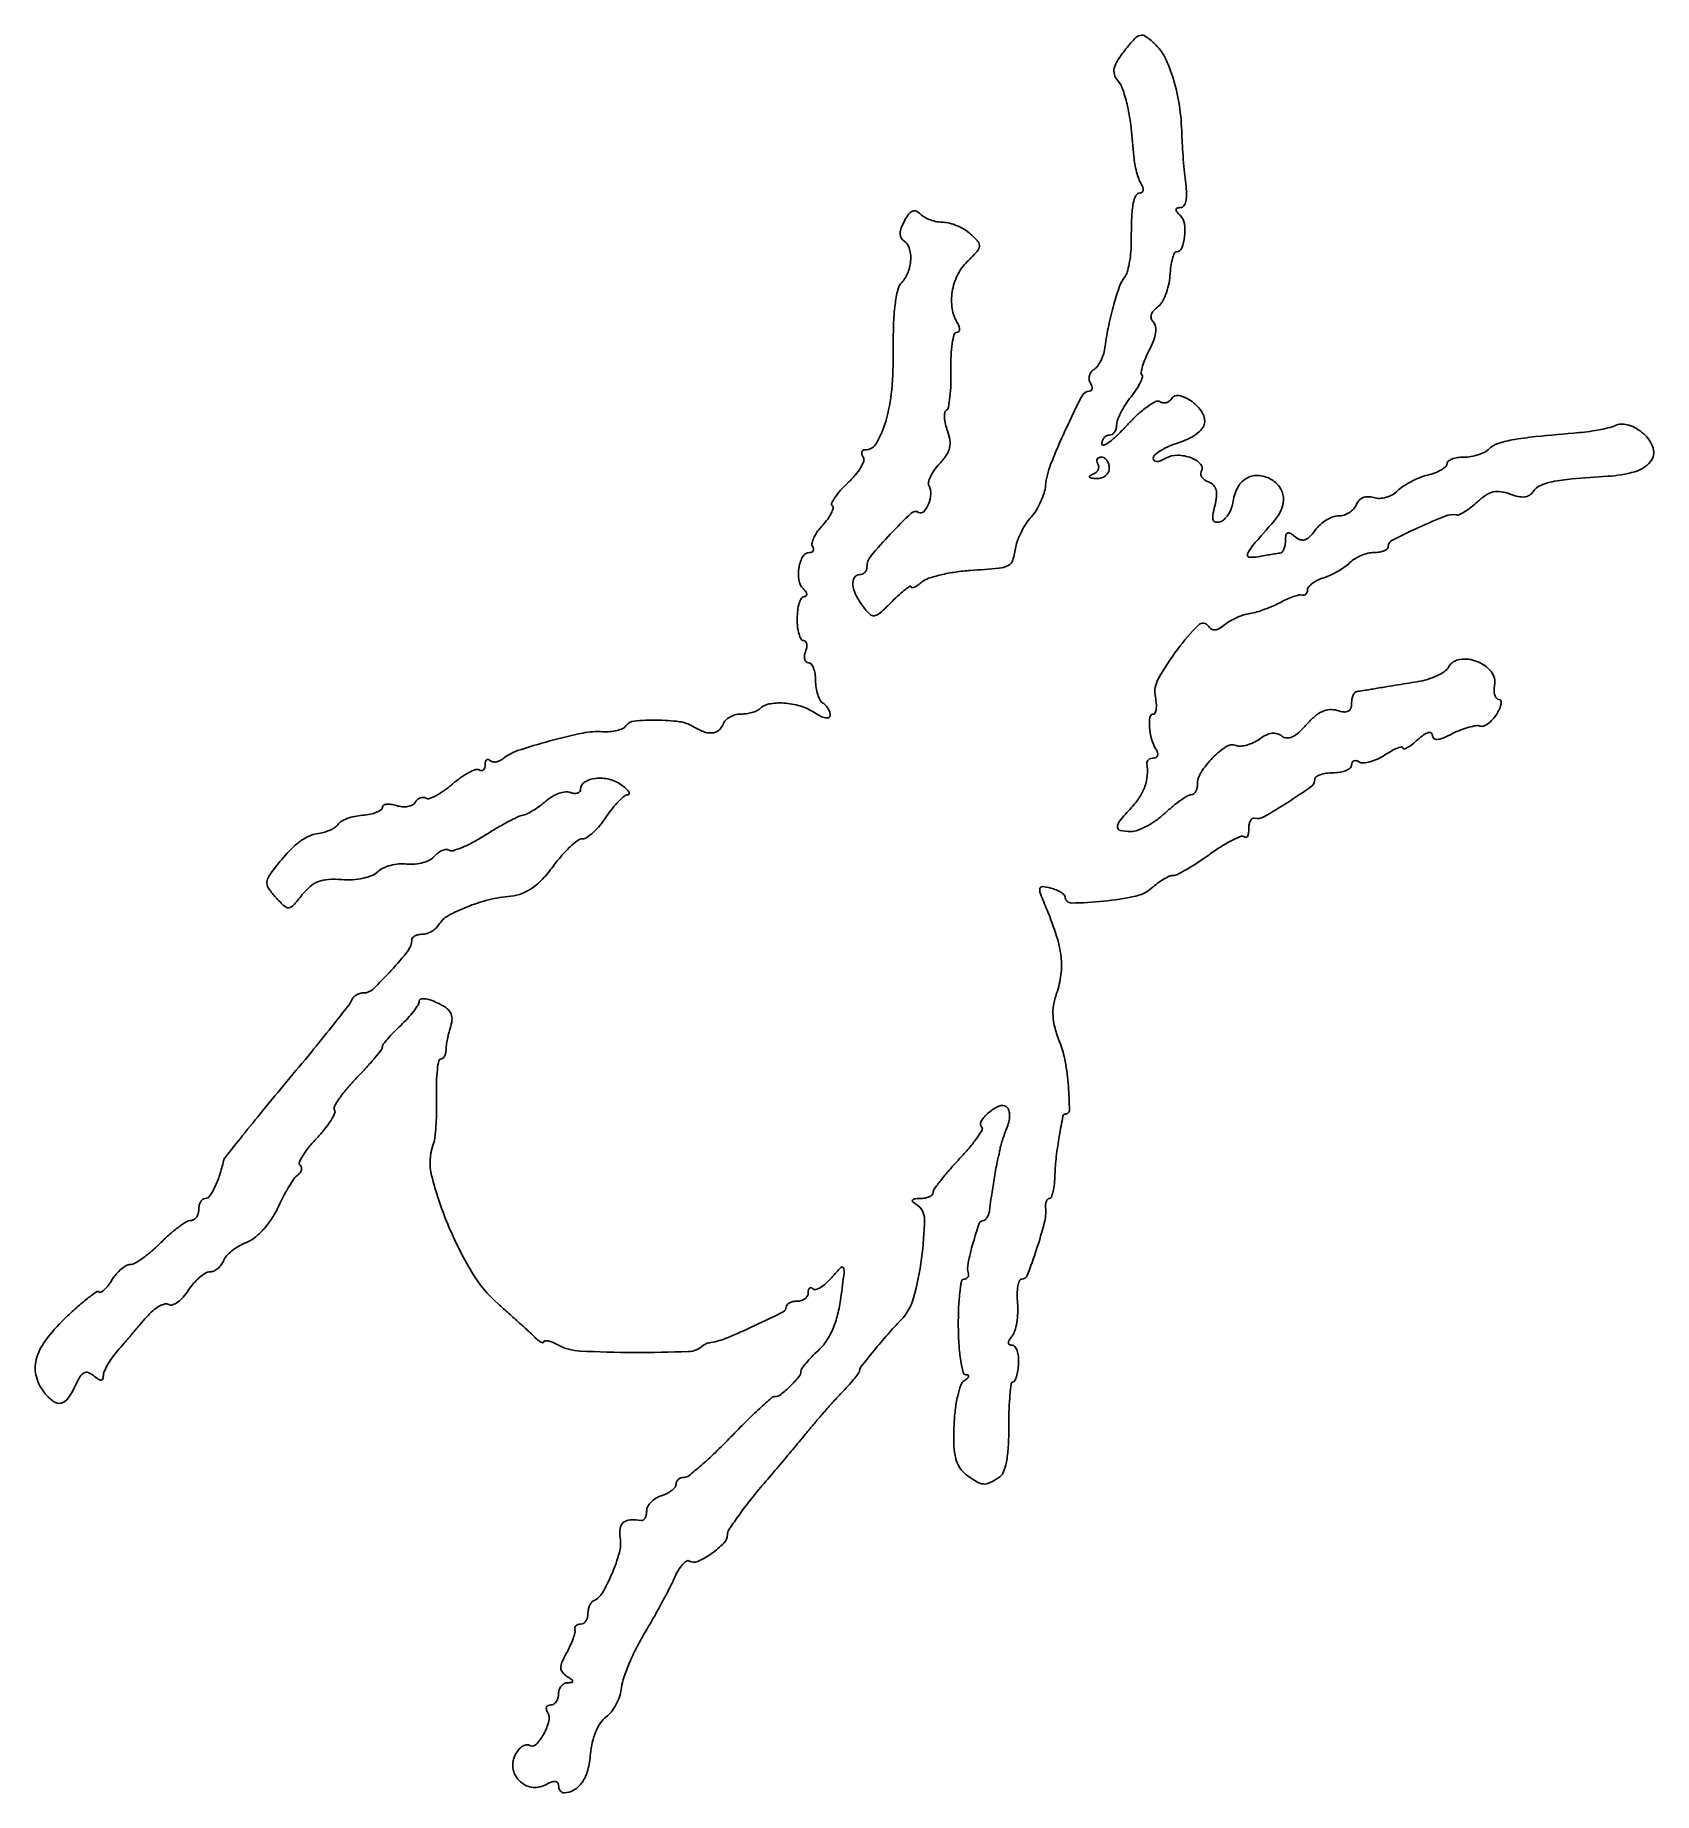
# Model space of a CAD drawing. Extents: x 1 to 221, y 0 to 239.
import ezdxf

# ---------------------------------------------------------------- set-up
doc = ezdxf.new("R2010")
doc.units = 0

msp = doc.modelspace()

# ---------------------------------------------------------------- linework, layer by layer
for points in [[(149.108495, 237.4108, 0.023843), (148.111348, 236.010625, 0.083776), (147.677908, 234.996769, 0.130901), (147.697665, 234.155595, 0.102588), (148.127477, 233.3464, -0.091307), (148.874693, 232.01248, -0.029256), (149.483045, 229.814429, -0.02324), (149.977071, 226.848367, -0.011097), (150.349129, 223, 0.02423), (150.478404, 221.951166, 0.02097), (150.712873, 220.867188, 0.021501), (151.009168, 219.90235, 0.055947), (151.326485, 219.25, -0.050534), (151.566114, 218.77059, -0.111207), (151.623389, 218.367188, -0.188345), (151.496231, 218.105819, -0.188608), (151.225684, 218, 0.273833), (150.633756, 217.649543, 0.081225), (150.268975, 216.616937, 0.035646), (150.062698, 214.682324, 0.006482), (149.983305, 211.073755, -0.021896), (149.909794, 209.683329, -0.023557), (149.715195, 208.338554, -0.023949), (149.440142, 207.20824, -0.094347), (149.114062, 206.573755, 0.080244), (148.401666, 205.278113, 0.017031), (147.617072, 202.816203, 0.017924), (146.919632, 199.949014, 0.019189), (146.447577, 197.1035, -0.040897), (146.242711, 196.131727, -0.03935), (145.880613, 195.193098, -0.042023), (145.426115, 194.418885, -0.100937), (144.943859, 193.965303, 0.091502), (144.537971, 193.597605, 0.095851), (144.298141, 193.114888, 0.099503), (144.260675, 192.59281, 0.107123), (144.430902, 192.111803, -0.052865), (144.63574, 191.685518, -0.114673), (144.676821, 191.326592, -0.187749), (144.553814, 191.093495, -0.180434), (144.303165, 191, 0.282885), (143.2899, 190.37686, 0.008356), (141.014573, 185.682856, 0.015374), (139.018896, 181.013487, 0.069325), (138.330603, 178.135193, -0.052702), (138.116855, 177.089346, -0.031035), (137.656275, 175.898187, -0.030764), (137.041338, 174.752255, -0.045416), (136.355786, 173.840646, 0.038658), (135.663068, 172.944924, 0.027564), (135.026251, 171.847752, 0.027989), (134.532698, 170.726986, 0.051899), (134.282087, 169.766175, -0.039695), (133.865782, 167.994495, -0.198125), (133.220547, 167.2305, -0.097485), (131.965559, 166.864273, -0.006135), (128.108363, 166.565487, 0.020107), (126.03723, 166.346698, 0.021959), (124.051101, 165.966029, 0.022075), (122.39251, 165.493721, 0.093057), (121.492084, 164.993431, -0.021659), (120.91893, 164.558247, -0.047259), (120.4383, 164.288358, -0.094383), (120.122289, 164.2147, -0.426211), (120, 164.332101, 0.590033), (119.855178, 164.4121, 0.024434), (119.247551, 163.987151, 0.020972), (118.421862, 163.290144, 0.010593), (117.438471, 162.347562, -0.011187), (115.796329, 160.777302, -0.142181), (115.038318, 160.403459, -0.241536), (114.388513, 160.60324, -0.037578), (113.470274, 161.643016, -0.047156), (112.499658, 163.211864, -0.088299), (112.083291, 164.640123, -0.162983), (112.293313, 165.599092, -0.263899), (113, 166, 0.101758), (113.3816, 166.078475, 0.098545), (113.70625, 166.301578, 0.097281), (113.923756, 166.6348, 0.096383), (114, 167.02665, -0.174359), (114.541745, 168.532955, -0.016466), (117.181435, 171.521929, -0.013162), (120.017961, 174.373955, -0.341234), (121.032429, 174.479958, 0.358534), (121.730771, 174.574769, 0.093125), (122.381051, 175.608241, 0.073698), (122.708145, 177.012925, 0.160155), (122.452228, 178.077296, -0.199479), (122.373306, 178.567012, -0.051833), (122.643149, 179.335767, -0.04442), (123.162103, 180.221622, -0.03284), (123.880493, 181.102099, 0.038849), (124.803127, 182.261027, 0.089255), (125.252822, 183.277102, 0.097656), (125.298979, 184.32702, 0.05319), (124.96972, 185.579643, -0.032018), (124.68177, 186.512799, -0.045195), (124.556144, 187.373325, -0.05384), (124.592044, 188.050781, -0.217512), (124.816223, 188.38642, 0.213498), (125.101512, 188.806535, 0.01614), (125.303126, 190.201049, 0.020007), (125.427533, 191.943043, 0.013785), (125.434892, 193.921821, -0.016704), (125.453497, 195.868562, -0.027416), (125.614345, 197.508285, -0.026333), (125.86931, 198.732982, -0.340539), (126.215896, 199, 0.184443), (126.491893, 199.105397, 0.187198), (126.625239, 199.367188, 0.112761), (126.575122, 199.770676, 0.051824), (126.342572, 200.25, -0.101076), (125.610056, 202.233344, -0.077091), (125.613656, 204.55361, -0.075141), (126.328391, 206.820487, -0.087081), (127.658483, 208.647994, 0.015204), (128.988242, 210.012584, 0.156644), (129.312911, 210.71808, 0.211325), (129.112683, 211.374697, 0.030692), (128.112715, 212.397994, 0.047436), (127.290324, 213.011276, 0.035365), (126.283456, 213.529411, 0.036139), (125.254585, 213.884486, 0.065109), (124.371259, 214, -0.048627), (123.535266, 214.081497, -0.03775), (122.653771, 214.325287, -0.038829), (121.859287, 214.682852, -0.071339), (121.292641, 215.107359, 0.09429), (120.713989, 215.50101, 0.205949), (120.187994, 215.502657, 0.135348), (119.667757, 215.088677, 0.034562), (119.089936, 214.168048, 0.034921), (118.672188, 213.236556, 0.079426), (118.524485, 212.481778, 0.116757), (118.639792, 211.906248, 0.14782), (118.997296, 211.501671, -0.180875), (119.753349, 210.526179, -0.086726), (119.959244, 208.931968, -0.078546), (119.605373, 207.198275, -0.100823), (118.743912, 205.821429, 0.133273), (118.199564, 204.81322, 0.026571), (117.835996, 202.780125, 0.022812), (117.620062, 200.024802, 0.011147), (117.583747, 196.5, -0.026595), (117.365194, 191.196777, -0.046037), (116.548348, 186.864827, -0.060908), (115.299143, 183.910592, -0.268454), (113.725375, 183, 0.148147), (113.455885, 182.91836, 0.191609), (113.310463, 182.707547, 0.132951), (113.323059, 182.385761, 0.062607), (113.49727, 182.004417, -0.227939), (113.555449, 181.454242, -0.048996), (113.134878, 180.562697, -0.041976), (112.393669, 179.530132, -0.029231), (111.39955, 178.494487, 0.0215), (110.402741, 177.487652, 0.035009), (109.658705, 176.543502, 0.039523), (109.21598, 175.767423, 0.316146), (109.283046, 175.383621, -0.263059), (109.385029, 175.016467, -0.054167), (109.144684, 174.361612, -0.044013), (108.66092, 173.568937, -0.028533), (107.974363, 172.742107, 0.032332), (107.283356, 171.896945, 0.043906), (106.782867, 171.048566, 0.051113), (106.520313, 170.313576, 0.201287), (106.593597, 169.848556, -0.087848), (106.722386, 169.52454, -0.166705), (106.687155, 169.249263, -0.178314), (106.494193, 169.065783, -0.102178), (106.175648, 169, 0.268127), (105.283799, 168.484696, 0.087659), (104.745783, 167.001889, 0.078941), (104.718824, 165.277991, 0.162272), (105.315672, 164.084328, -0.042455), (105.667383, 163.667219, -0.123732), (105.802416, 163.318521, -0.256206), (105.713486, 163.09481, -0.17444), (105.45, 163, 0.262691), (105.084527, 162.793755, 0.059212), (104.779062, 162.11875, 0.0467), (104.569051, 161.14935, 0.030012), (104.5, 160, 0.027021), (104.562167, 158.850476, 0.042575), (104.75174, 157.88125, 0.0523), (105.026453, 157.198927, 0.277709), (105.356989, 157, -0.211159), (105.634967, 156.877126, -0.139126), (105.793153, 156.559375, -0.089358), (105.796639, 156.074693, -0.048878), (105.638374, 155.5, 0.055937), (105.488865, 154.925634, 0.100118), (105.516384, 154.440625, 0.147206), (105.710807, 154.122486, 0.184534), (106.031385, 154, -0.227748), (106.40235, 153.821783, -0.074469), (106.715469, 153.282961, -0.056699), (106.929195, 152.49379, -0.037818), (107, 151.559017, 0.037634), (107.073842, 150.57934, 0.041396), (107.29375, 149.653525, 0.045439), (107.615492, 148.906663, 0.130646), (108, 148.5, -0.067498), (108.382543, 148.185323, -0.052338), (108.70625, 147.753316, -0.053441), (108.926295, 147.275658, -0.081408), (109, 146.825973, -0.292442), (108.813118, 146.533779, -0.154859), (108.369409, 146.477807, -0.071441), (107.654689, 146.718177, -0.027887), (106.75, 147.239571, 0.072553), (104.878303, 148.106449, 0.057177), (102.676325, 148.494995, 0.061013), (100.652612, 148.370481, 0.151665), (99.353704, 147.687038, -0.096442), (98.961513, 147.422674, -0.034468), (98.320723, 147.201817, -0.03266), (97.566219, 147.050672, -0.033114), (96.801949, 147, 0.069154), (96.048888, 146.895346, 0.063053), (95.327026, 146.588348, 0.066754), (94.743924, 146.134526, 0.102789), (94.399475, 145.598632, -0.132303), (93.801907, 144.778164, -0.152967), (92.905056, 144.425499, -0.10923), (91.720001, 144.600391, -0.048656), (90.299214, 145.306722, 0.108575), (88.458028, 145.962766, 0.029331), (85.348987, 146.172453, 0.025038), (82.298755, 146.046195, 0.220631), (81.16122, 145.386188, -0.134749), (80.735666, 145.033415, -0.044651), (79.962922, 144.764379, -0.04066), (79.011904, 144.606495, -0.036284), (78.010431, 144.595776, 0.066402), (75.287256, 144.402719, 0.015365), (70.807521, 143.334367, 0.013989), (66.42107, 142.011929, 0.090911), (64.407991, 140.906644, -0.063104), (63.941368, 140.615784, -0.075128), (63.443474, 140.471866, -0.087923), (62.992193, 140.491729, -0.142456), (62.657991, 140.675343, 0.122915), (62.408224, 140.82533, 0.257487), (62.193285, 140.780004, 0.162272), (62.045964, 140.532667, 0.053916), (62, 140.10765, -0.068814), (61.940233, 139.675446, -0.143039), (61.761365, 139.389495, -0.190325), (61.496221, 139.292253, -0.133012), (61.187625, 139.384041, 0.229332), (60.703398, 139.43395, 0.034559), (59.786085, 139.027324, 0.032941), (58.695832, 138.355578, 0.022952), (57.557207, 137.464644, -0.022616), (56.419442, 136.573149, -0.032542), (55.331822, 135.899805, -0.033941), (54.417363, 135.489868, -0.230756), (53.93868, 135.537898, 0.131108), (53.583079, 135.645117, 0.10063), (53.181445, 135.576807, 0.08828), (52.794753, 135.342296, 0.074127), (52.484941, 134.975635, -0.138855), (52.092712, 134.616576, -0.073214), (51.460801, 134.407755, -0.063736), (50.697106, 134.372835, -0.056491), (49.915843, 134.52671, 0.038846), (49.18153, 134.698395, 0.069429), (48.562779, 134.70668, 0.109026), (48.152115, 134.560284, 0.258316), (48, 134.285496, -0.248762), (47.818507, 133.943277, -0.054241), (47.208643, 133.620197, -0.044499), (46.337968, 133.360516, -0.029594), (45.306018, 133.213255, 0.031122), (44.230821, 133.056471, 0.035133), (43.227311, 132.770883, 0.037695), (42.423545, 132.409191, 0.130487), (42.012608, 132.0204, -0.102953), (41.638335, 131.625634, -0.039475), (40.981661, 131.242686, -0.036996), (40.180495, 130.927252, -0.037438), (39.34475, 130.734842, 0.070161), (37.882529, 130.296052, 0.061376), (36.5243, 129.455399, 0.042625), (35.037053, 128.036112, 0.014284), (33.111988, 125.727316, 0.042099), (32.432027, 124.694658, 0.151061), (32.278289, 123.929541, 0.130825), (32.574854, 123.145772, 0.028422), (33.49081, 122.010155, 0.019375), (34.656822, 120.817991, 0.219274), (35.266631, 120.611819, 0.188004), (35.873101, 120.92552, 0.013814), (37.094015, 122.392391, -0.050185), (38.173365, 123.512651, -0.085015), (39.291656, 124.174031, -0.076729), (40.647472, 124.464865, -0.034345), (42.475921, 124.445636, 0.035705), (43.950808, 124.434132, 0.037685), (45.385368, 124.634704, 0.040844), (46.597811, 125.004303, 0.102321), (47.367019, 125.509877, -0.087097), (48.072793, 126.004884, -0.044678), (49.091672, 126.375177, -0.042592), (50.24059, 126.577321, -0.049631), (51.348666, 126.566069, 0.049839), (52.440147, 126.555439, 0.046395), (53.539675, 126.758453, 0.049643), (54.485977, 127.130405, 0.101436), (55.105683, 127.62734, -0.053687), (55.597483, 128.104989, -0.066786), (56.146879, 128.427005, -0.080347), (56.667434, 128.552428, -0.158728), (57.076108, 128.452963, 0.216088), (57.621976, 128.38274, 0.023328), (58.849623, 128.823005, 0.025303), (60.328456, 129.522067, 0.017733), (61.920697, 130.449938, -0.008609), (63.542142, 131.434885, -0.010159), (65.110318, 132.308655, -0.009143), (66.458182, 132.992889, -0.061021), (67.168849, 133.235965, 0.064869), (67.778816, 133.449834, 0.021277), (68.611576, 133.914918, 0.020793), (69.501709, 134.515385, 0.022074), (70.320646, 135.176522, -0.04786), (71.150039, 135.778298, -0.049431), (72.070033, 136.203847, -0.054475), (72.940075, 136.403548, -0.121388), (73.609692, 136.319533, 0.062455), (74.141749, 136.188394, 0.109026), (74.591597, 136.233659, 0.151126), (74.887246, 136.443594, 0.164807), (75, 136.77638, -0.263528), (75.546166, 137.740672, -0.109051), (77.017875, 138.23308, -0.085293), (78.898, 138.111562, -0.09949), (80.520089, 137.361652, -0.022544), (81.173555, 136.837042, -0.063967), (81.55879, 136.399141, -0.206669), (81.609114, 136.131914, -0.349883), (81.44113, 135.997125, 0.173655), (80.959289, 135.822911, 0.026009), (80.188957, 135.115533, 0.02664), (79.334697, 134.146829, 0.020139), (78.5, 133, -0.02651), (77.643038, 131.853555, -0.032509), (76.722155, 130.884467, -0.034279), (75.864731, 130.194818, -0.152806), (75.256272, 130.002875, 0.163986), (74.61253, 129.784252, 0.025271), (73.568235, 128.899282, 0.02594), (72.402709, 127.686167, 0.019925), (71.256272, 126.25, -0.028577), (69.821824, 124.515427, -0.052508), (68.442725, 123.311307, -0.062646), (67.029714, 122.561764, -0.066025), (65.5, 122.202414, 0.036468), (62.464843, 121.675861, 0.033393), (59.444788, 120.703659, 0.033881), (56.940537, 119.506491, 0.127845), (55.70031, 118.308724, -0.070942), (55.286968, 117.808058, -0.053095), (54.7095, 117.384438, -0.053684), (54.064324, 117.096663, -0.078232), (53.45031, 117, 0.053699), (52.895463, 116.940238, 0.073456), (52.426029, 116.762879, 0.093198), (52.110903, 116.500804, 0.174538), (52, 116.192778, -0.168285), (51.505052, 114.763857, -0.018167), (49.210667, 112.057599, -0.01725), (46.726222, 109.516096, -0.192904), (45.438299, 109, 0.069285), (44.927258, 108.928843, 0.064764), (44.442292, 108.720337, 0.06903), (44.055636, 108.411966, 0.10613), (43.833333, 108.047956, -0.082263), (43.480334, 107.403238, -0.00156), (41.101042, 104.389026, -0.003751), (38.28149, 100.894057, -0.002498), (35, 96.928936, 0.002126), (31.732223, 92.986347, 0.003326), (28.957359, 89.563159, 0.000943), (26.571271, 86.567656, 0.115687), (26.365478, 86.13098, -0.025736), (25.852908, 84.21583, -0.034412), (25.182854, 82.5468, -0.035559), (24.474674, 81.314658, -0.249507), (23.883369, 81, 0.166062), (23.54638, 80.884904, 0.095369), (23.25949, 80.559375, 0.076307), (23.065572, 80.073739, 0.056959), (23, 79.5, -0.070091), (22.91924, 78.926724, -0.085901), (22.683654, 78.440625, -0.10014), (22.333749, 78.115626, -0.138092), (21.923077, 78, 0.13983), (21.335591, 77.832427, 0.019669), (20.28125, 77.11875, 0.021182), (19.073713, 76.148755, 0.016577), (17.846154, 75, -0.018165), (16.610869, 73.851352, -0.022635), (15.380036, 72.88125, -0.021704), (14.297605, 72.173897, -0.13466), (13.663624, 72, 0.130658), (13.118338, 71.855033, 0.044996), (12.443698, 71.383895, 0.041034), (11.75978, 70.70519, 0.037256), (11.171259, 69.902621, -0.024075), (10.636245, 69.131213, -0.041856), (10.112265, 68.55527, -0.055485), (9.669448, 68.226889, -0.340466), (9.405517, 68.26115, 0.366172), (9.067022, 68.289439, 0.010954), (7.842496, 67.376693, 0.016939), (6.377421, 66.151856, 0.010267), (4.724805, 64.610026, 0.038923), (2.104837, 61.633218, 0.098096), (0.858713, 59.042668, 0.133038), (0.886494, 56.675615, 0.104494), (2.086367, 54.395934, 0.06654), (3.268055, 53.30565, 0.22206), (4.280977, 53.126268, 0.179499), (5.221196, 53.793205, 0.042797), (6.178393, 55.492184, -0.027209), (6.80924, 56.698238, -0.132565), (7.35728, 57.23058, -0.216613), (7.942998, 57.277916, -0.0869), (8.656954, 56.86974, 0.02289), (9.311802, 56.375064, 0.151476), (9.698778, 56.255142, 0.318516), (9.922333, 56.413685, 0.084504), (10, 56.869949, -0.10573), (10.122814, 57.444245, -0.025139), (10.569698, 58.320476, -0.024749), (11.197043, 59.296265, -0.022219), (11.939396, 60.242394, 0.000084), (12.826937, 61.275909, 0.000048), (13.898808, 62.524737, 0.000048), (14.977136, 63.781574, 0.000079), (15.886325, 64.841817, -0.035918), (16.728914, 65.692711, -0.050235), (17.600579, 66.312519, -0.06154), (18.374304, 66.634914, -0.209343), (18.902996, 66.559952, 0.225808), (19.409852, 66.504276, 0.071644), (20.103015, 66.863211, 0.055269), (20.862011, 67.544193, 0.037281), (21.571078, 68.468135, -0.03251), (22.300142, 69.437117, -0.037343), (23.118119, 70.256265, -0.040547), (23.904056, 70.8298, -0.138211), (24.508021, 71, 0.104745), (25.040011, 71.112683, 0.066659), (25.581385, 71.445034, 0.062626), (26.049706, 71.935792, 0.067731), (26.367385, 72.515008, -0.093785), (26.7687, 73.164556, -0.039538), (27.521446, 73.86765, -0.037321), (28.46832, 74.512197, -0.039955), (29.479719, 74.992289, 0.079162), (30.596294, 75.63355, 0.039276), (31.785615, 76.759025, 0.036906), (32.889311, 78.179119, 0.038457), (33.755345, 79.727281, -0.012957), (34.494503, 81.2227, -0.015285), (35.27275, 82.596104, -0.014226), (35.993006, 83.708608, -0.086756), (36.47104, 84.195627, 0.075482), (36.793616, 84.509867, 0.102457), (36.967649, 84.876101, 0.120936), (36.967182, 85.235512, 0.136692), (36.798036, 85.535298, -0.308158), (36.716874, 85.96296, -0.035024), (37.195989, 86.882536, -0.032699), (37.991029, 88.006334, -0.020412), (39.057171, 89.21724, 0.019877), (40.134336, 90.438029, 0.029694), (40.96542, 91.592712, 0.029487), (41.502014, 92.562157, 0.255381), (41.476533, 93.03797, -0.272588), (41.466055, 93.529133, -0.022897), (42.164032, 94.650633, -0.025438), (43.18882, 95.989345, -0.016636), (44.496358, 97.428593, 0.007965), (45.838793, 98.855732, 0.011639), (46.970805, 100.157879, 0.007216), (47.869083, 101.273465, 0.167407), (48, 101.653521, -0.164207), (48.119188, 102.006656, -0.013669), (48.734375, 102.76997, -0.017088), (49.542381, 103.655127, -0.012338), (50.5, 104.58758, 0.018935), (51.457213, 105.544559, 0.023756), (52.265625, 106.504045, 0.022967), (52.854294, 107.352213, 0.141124), (53, 107.858166, -0.310843), (53.194633, 108.140988, -0.112121), (53.703558, 108.213739, -0.061091), (54.495867, 108.050363, -0.02764), (55.481581, 107.655915, -0.040262), (56.642583, 106.996717, -0.111814), (57.279232, 106.31499, -0.136557), (57.489842, 105.513883, -0.07383), (57.324403, 104.5, 0.015263), (57.079148, 103.642636, 0.012804), (56.870492, 102.720313, 0.013), (56.723317, 101.867437, 0.034336), (56.676155, 101.25, -0.055048), (56.619673, 100.771833, -0.074265), (56.460012, 100.367188, -0.093374), (56.22646, 100.095622, -0.170192), (55.953674, 100, 0.360724), (55.678943, 99.772147, 0.017962), (55.490697, 98.527382, 0.022082), (55.377187, 96.908844, 0.013352), (55.378807, 94.986831, -0.011982), (55.38614, 92.940185, -0.012721), (55.294247, 90.936086, -0.012395), (55.12878, 89.218662, -0.055559), (54.896981, 88.236831, 0.149345), (54.706452, 84.129107, 0.034963), (56.899174, 77.513355, 0.036721), (60.173607, 70.959633, 0.078758), (63.778348, 66.627013, -0.00224), (65.241589, 65.332911, -0.002264), (66.687886, 64.03039, -0.002204), (67.937007, 62.885064, -0.009209), (68.673069, 62.178571, 0.021654), (69.183115, 61.712837, 0.050691), (69.610214, 61.423505, 0.117485), (69.883867, 61.350641, 0.421946), (70, 61.463755, -0.389355), (70.142716, 61.619244, -0.074954), (70.559954, 61.592497, -0.046), (71.174687, 61.398572, -0.023474), (71.906225, 61.050187, 0.110773), (74.94245, 60.207431, 0.012046), (82.246896, 60.017369, 0.00931), (89.679727, 60.141484, 0.18338), (91.75, 61.012018, -0.080631), (91.896296, 61.112074, -0.023425), (92.149578, 61.216811, -0.022891), (92.450219, 61.309643, -0.022638), (92.759201, 61.375, 0.058), (94.957259, 62.00481, 0.011446), (98.711605, 63.671574, 0.00506), (102.594771, 65.551321, 0.284809), (103, 66.205021, -0.182033), (103.114261, 66.50847, -0.091051), (103.440625, 66.766475, -0.070973), (103.926045, 66.941272, -0.051027), (104.5, 67, 0.076226), (105.073075, 67.087877, 0.089419), (105.559375, 67.342708, 0.100747), (105.884466, 67.721743, 0.127718), (106, 68.166667, -0.056329), (106.045506, 68.569315, -0.169479), (106.190491, 68.800134, -0.254873), (106.402044, 68.837552, -0.11585), (106.648479, 68.684855, 0.276812), (107.03083, 68.589137, 0.062801), (107.667355, 68.873576, 0.04791), (108.427683, 69.44136, 0.029802), (109.206364, 70.23794, -0.013276), (110.455354, 71.603067, -0.531095), (110.792952, 71.54401, -0.137289), (110.889167, 70.900059, -0.00256), (110.442886, 67.477845, -0.026719), (109.999742, 65.151328, -0.040367), (109.346786, 63.196278, -0.046271), (108.477699, 61.588277, -0.05892), (107.385, 60.305842, 0.012968), (106.471472, 59.414076, 0.017792), (105.700594, 58.562903, 0.014622), (105.116821, 57.827736, 0.16186), (105, 57.47632, -0.175179), (104.714932, 56.687643, -0.025824), (103.545884, 55.420904, -0.026066), (102.251115, 54.281344, -0.168983), (101.442424, 54, 0.183131), (101.001568, 53.832928, 0.004674), (99.395387, 52.384375, 0.009363), (97.533305, 50.607753, 0.006181), (95.457373, 48.5, -0.009562), (93.353777, 46.392843, -0.013742), (91.405988, 44.615625, -0.009479), (89.734703, 43.227239, -0.170175), (89.086377, 43, 0.084518), (88.671508, 42.929367, 0.093298), (88.319123, 42.726045, 0.100462), (88.083463, 42.423125, 0.115739), (88, 42.067388, -0.170109), (87.858844, 41.664493, -0.058089), (87.4125, 41.222265, -0.0497), (86.765398, 40.811679, -0.039709), (86, 40.5, 0.06077), (85.235286, 40.150468, 0.063046), (84.5875, 39.63086, 0.069989), (84.148573, 39.027698, 0.122947), (84, 38.432612, -0.050956), (83.944859, 37.892946, -0.078899), (83.779688, 37.455616, -0.108698), (83.535599, 37.18567, -0.196397), (83.25, 37.118421, 0.052398), (81.750597, 37.196314, 0.160711), (80.814875, 36.831773, 0.187666), (80.366154, 36.028794, 0.075415), (80.381464, 34.75, -0.108169), (80.276267, 32.766414, -0.032952), (79.283593, 29.909051, -0.031076), (77.96091, 27.255261, -0.158319), (76.75, 26.166667, 0.12921), (76.462547, 25.936478, 0.058488), (76.220313, 25.515104, 0.052342), (76.055626, 24.983289, 0.048968), (76, 24.416667, -0.068857), (75.925077, 23.8752, -0.085122), (75.70625, 23.416146, -0.099913), (75.381338, 23.109202, -0.140362), (75, 23, 0.07654), (74.633859, 22.943621, 0.114349), (74.356158, 22.779688, 0.137301), (74.210737, 22.535385, 0.135841), (74.212452, 22.25, -0.132349), (74.217997, 21.819151, -0.022219), (73.97601, 21.022018, -0.022982), (73.597378, 20.087947, -0.01861), (73.109207, 19.122826, 0.021332), (72.459447, 17.820703, 0.108371), (72.295992, 17.031759, 0.173194), (72.514509, 16.44156, 0.077255), (73.146755, 15.888139, -0.016162), (73.778013, 15.458925, -0.208861), (73.918607, 15.218718, -0.403633), (73.798858, 15.061042, -0.035452), (73.25, 15.015313, 0.118755), (72.773192, 14.894248, 0.099323), (72.367188, 14.563873, 0.09112), (72.094491, 14.07407, 0.081749), (72, 13.5, -0.06887), (71.920655, 12.926682, -0.085131), (71.688914, 12.440625, -0.099915), (71.344827, 12.115626, -0.140337), (70.940983, 12, 0.105925), (70.584689, 11.923662, 0.180623), (70.370848, 11.712321, 0.163654), (70.335951, 11.394762, 0.084852), (70.487227, 11.020667, -0.203236), (70.676758, 9.788019, -0.063077), (69.976331, 8.005638, -0.070692), (68.926999, 6.600887, -0.348584), (68.011287, 6.493024, 0.190889), (67.596468, 6.566939, 0.094137), (67.09284, 6.360728, 0.071612), (66.576799, 5.908738, 0.049611), (66.132152, 5.271659, 0.163803), (65.783636, 3.414295, 0.156376), (66.618721, 1.683228, 0.159085), (68.290887, 0.779352, 0.16945), (70.125867, 1.067362, -0.026426), (70.970851, 1.463675, -0.101063), (71.53962, 1.569687, -0.220955), (71.866233, 1.411072, -0.172631), (72, 1.035184, 0.070971), (72.056275, 0.640719, 0.087894), (72.220313, 0.308583, 0.102578), (72.464051, 0.089458, 0.137926), (72.75, 0.015313, 0.130163), (74.113567, 0.406357, 0.109934), (75.207402, 1.440062, 0.083864), (75.966267, 3.106461, 0.045382), (76.346955, 5.333632, -0.038536), (76.591817, 6.894314, -0.041788), (77.06988, 8.355544, -0.045769), (77.716286, 9.563964, -0.089428), (78.467145, 10.352318, 0.072209), (79.189266, 11.060338, 0.041808), (79.844053, 12.087493, 0.040812), (80.339695, 13.252081, 0.053696), (80.584209, 14.379862, -0.055884), (80.882962, 15.729352, -0.01757), (81.621569, 17.664255, -0.017308), (82.604043, 19.78182, -0.018351), (83.713032, 21.78451, 0.00626), (84.891103, 23.795636, 0.005381), (86.080612, 25.939201, 0.005425), (87.118376, 27.90845, 0.01552), (87.781826, 29.306388, -0.030103), (88.312208, 30.34469, -0.049947), (88.892798, 31.137211, -0.068273), (89.43433, 31.595552, -0.287453), (89.841286, 31.598091, 0.252644), (90.943459, 31.533383, 0.043301), (92.824464, 32.617472, 0.043864), (94.517417, 34.034931, 0.199086), (95, 35.198891, -0.146742), (95.199221, 35.863087, -0.008745), (96.395313, 37.610285, -0.012545), (97.93032, 39.65962, -0.00889), (99.75, 41.883599, 0.000756), (101.715234, 44.207298, 0.000735), (103.692188, 46.559036, 0.000724), (105.424184, 48.631626, 0.002733), (106.5, 49.937239, -0.006435), (107.428219, 51.046883, -0.003702), (108.573437, 52.360872, -0.003698), (109.74351, 53.663932, -0.006167), (110.75, 54.741281, 0.008845), (111.612025, 55.673955, 0.012713), (112.339062, 56.531994, 0.008515), (112.90946, 57.266207, 0.162266), (113, 57.537848, -0.169241), (113.178377, 58.049744, -0.00333), (114.941403, 60.242141, -0.008636), (116.831653, 62.48087, -0.011742), (118.618068, 64.429661, 0.124395), (120.335451, 67.443657, 0.0342), (121.439804, 72.835385, 0.030206), (121.830737, 78.161854, 0.260088), (120.736386, 80.184084, -0.036305), (120.23839, 80.55366, -0.373602), (120.204276, 80.787792, -0.231345), (120.46391, 80.945444, -0.020568), (121.25, 80.984687, 0.043269), (121.919927, 81.048681, 0.06267), (122.485938, 81.228052, 0.081874), (122.8694, 81.487842, 0.205824), (123, 81.791662, -0.157179), (123.153192, 82.266939, -0.009771), (124.051558, 83.465622, -0.013693), (125.208392, 84.867043, -0.009682), (126.579773, 86.378555, 0.013542), (127.913767, 87.871861, 0.022115), (128.951667, 89.215258, 0.017917), (129.674183, 90.323482, 0.34457), (129.627392, 90.705941, -0.354697), (129.542821, 91.518613, -0.07243), (130.570417, 92.684063, -0.065348), (131.964069, 93.583374, -0.254309), (132.954119, 93.528356, -0.163423), (133.284694, 93.130456, -0.081174), (133.421223, 92.481199, -0.06264), (133.354694, 91.649743, -0.03961), (133.08159, 90.714598, 0.005898), (132.750458, 89.811737, 0.006505), (132.451744, 88.930226, 0.006091), (132.215774, 88.171511, 0.03275), (132.119801, 87.75, -0.005077), (132.06782, 87.44453, -0.005426), (132.010712, 87.146875, -0.005167), (131.956217, 86.892124, -0.025175), (131.916667, 86.75, 0.037158), (131.726414, 85.996964, 0.002094), (131.321337, 83.622909, 0.00343), (130.946892, 81.272015, 0.012008), (130.752431, 79.75, -0.037875), (130.631355, 79.079988, -0.053738), (130.417134, 78.514062, -0.067445), (130.149011, 78.125428, -0.211101), (129.86517, 78, 0.321522), (129.27562, 77.577185, 0.012544), (128.437326, 74.880358, 0.018413), (127.776668, 72.174433, 0.113328), (127.809501, 70.75, -0.107334), (127.81948, 70.464102, -0.128347), (127.706413, 70.220313, -0.124276), (127.48503, 70.057555, -0.09697), (127.191054, 70, 0.364985), (126.873259, 69.732366, 0.014014), (126.637052, 68.090931, 0.019309), (126.476687, 65.992739, 0.011685), (126.441054, 63.501041, 0.01419), (126.53518, 60.988748, 0.023828), (126.77423, 58.891163, 0.020797), (127.10064, 57.303051, 0.339775), (127.5, 56.985729, -0.119868), (127.775257, 56.91399, -0.351634), (127.846609, 56.745692, -0.148659), (127.684645, 56.493244, -0.034821), (127.275689, 56.191547, 0.169374), (126.788558, 55.575729, 0.02675), (126.35539, 54.070472, 0.027117), (126.024095, 52.168905, 0.020726), (125.862001, 50.063136, 0.015745), (125.851269, 47.305918, 0.054003), (126.092874, 45.53371, 0.083916), (126.62841, 44.304358, 0.090534), (127.527442, 43.356276, 0.019972), (128.96451, 42.391093, 0.113995), (129.830288, 42.099869, 0.134367), (130.665644, 42.242973, 0.03189), (131.916314, 42.927117, 0.153145), (132.553394, 43.679576, 0.050259), (132.98488, 45.083438, 0.035728), (133.242941, 47.115276, 0.014415), (133.315887, 49.911804, -0.009252), (133.352666, 52.24617, -0.015329), (133.48044, 54.2118, -0.009068), (133.660812, 55.791268, -0.375769), (133.899574, 56.000706, 0.288228), (134.141256, 56.153045, 0.039431), (134.365987, 56.735373, 0.035419), (134.545447, 57.542899, 0.022562), (134.644213, 58.500706, 0.038765), (134.625208, 59.457889, 0.059698), (134.447421, 60.265832, 0.080737), (134.149903, 60.81437, 0.232218), (133.771769, 61, -0.111944), (133.398167, 61.084706, -0.287529), (133.256061, 61.308908, -0.142093), (133.363572, 61.686593, -0.030058), (133.765553, 62.25, 0.097143), (134.136281, 62.95156, 0.032449), (134.399358, 64.0875, 0.030874), (134.533771, 65.41408, 0.030676), (134.504266, 66.75, -0.024427), (134.461185, 67.995693, -0.040116), (134.560631, 69.045313, -0.049271), (134.768924, 69.788915, -0.309122), (135.077724, 70, 0.311056), (135.833486, 70.520534, 0.010732), (137.102332, 74.072922, 0.017834), (138.14822, 77.630527, 0.083475), (138.326039, 79.75, -0.049072), (138.333313, 80.228443, -0.072926), (138.440392, 80.632812, -0.097823), (138.625479, 80.903653, -0.196546), (138.861111, 81, 0.31631), (139.116346, 81.179418, 0.029897), (139.343994, 81.954688, 0.029702), (139.520328, 83.004293, 0.018477), (139.607805, 84.25, -0.02107), (139.79067, 86.674102, -0.013171), (140.198593, 89.491916, -0.004944), (140.696613, 92.228815, -0.35963), (141.024883, 92.5, 0.418177), (141.574974, 93.057575, 0.015934), (141.42895, 96.273281, 0.024454), (140.998816, 99.665101, 0.050414), (140.271369, 102.235636, -0.026044), (139.611558, 104.197405, -0.051966), (139.337174, 105.810033, -0.058162), (139.415099, 107.32187, -0.041959), (139.835806, 108.958838, 0.053116), (140.420701, 111.464806, 0.059531), (140.431205, 113.941097, 0.048526), (139.830557, 116.736441, 0.02179), (138.533421, 120.265769, -0.005951), (137.618542, 122.530795, -0.134493), (137.545704, 123.224648, -0.39679), (137.890976, 123.488509, -0.038229), (139.028849, 123.282205, -0.030456), (139.783636, 123.034862, -0.04218), (140.420974, 122.717606, -0.048748), (140.868944, 122.381559, -0.210472), (141, 122.084013, 0.419689), (141.856241, 121.243601, 0.020984), (146.194255, 121.506899, 0.02568), (150.600528, 122.190573, 0.133353), (152.774767, 123.296167, -0.02452), (153.570528, 123.948314, -0.026731), (154.404418, 124.499499, -0.027541), (155.162404, 124.889827, -0.105507), (155.678702, 125, 0.11967), (156.28138, 125.146341, 0.012014), (157.589553, 125.861752, 0.014539), (159.124133, 126.810116, 0.011073), (160.749672, 127.933623, -0.015732), (162.34521, 129.014565, -0.024733), (163.786142, 129.829159, -0.021754), (164.96332, 130.357082, -0.299359), (165.39971, 130.266956, 0.240871), (165.625119, 130.19409, 0.228352), (165.823665, 130.332585, 0.094117), (165.958736, 130.733412, 0.034351), (166, 131.333333, -0.043595), (166.054576, 131.958092, -0.073949), (166.220313, 132.455059, -0.110385), (166.464609, 132.751413, -0.230898), (166.75, 132.811547, 0.193502), (168.041562, 132.988429, 0.012888), (171.305206, 134.963256, 0.011649), (174.488671, 137.109695, 0.243198), (175, 138.098776, -0.242868), (175.178468, 138.444523, -0.068052), (175.734375, 138.735265, -0.052291), (176.54243, 138.934297, -0.034267), (177.5, 139, 0.040452), (178.457223, 139.077571, 0.059813), (179.265625, 139.311086, 0.078662), (179.815127, 139.653831, 0.217355), (180, 140.059017, -0.115569), (180.082474, 140.411069, -0.185378), (180.306668, 140.617417, -0.155975), (180.644848, 140.640421, -0.078168), (181.043976, 140.472821, 0.159013), (181.613654, 140.334505, 0.047931), (182.502741, 140.489857, 0.042663), (183.527101, 140.868484, 0.035194), (184.543976, 141.436857, -0.018248), (185.486733, 142.00653, -0.036178), (186.278543, 142.374215, -0.054802), (186.828703, 142.516402, -0.456872), (187, 142.368065, 0.487139), (187.153267, 142.248083, 0.068254), (187.5875, 142.420879, 0.037579), (188.231785, 142.852397, 0.017576), (189, 143.5, -0.026688), (189.811091, 144.158856, -0.081176), (190.443258, 144.477467, -0.212167), (190.825696, 144.433956, -0.265855), (191, 144.129307, 0.204135), (191.186379, 143.691821, 0.213338), (191.6263, 143.53375, 0.080942), (192.434247, 143.728862, 0.01727), (193.75, 144.337114, -0.023234), (194.876743, 144.841774, -0.027214), (195.988236, 145.210388, -0.027773), (196.945315, 145.41466, -0.126308), (197.507824, 145.360186, 0.180058), (197.984242, 145.364224, 0.065714), (198.586979, 145.690387, 0.054487), (199.213389, 146.257914, 0.041915), (199.766298, 146.997392, 0.032767), (200.179046, 147.766142, 0.069794), (200.370197, 148.411734, 0.135425), (200.319452, 148.830067, 0.304105), (200.065891, 149, -0.215705), (199.732775, 149.150723, -0.107213), (199.502875, 149.564262, -0.074887), (199.412643, 150.185302, -0.046293), (199.484765, 150.920891, 0.224901), (199.006184, 152.778201, 0.126182), (197.076299, 154.170961, 0.128919), (194.744767, 154.446581, 0.234628), (193.197819, 153.389, -0.117893), (192.654208, 152.799483, -0.038618), (191.618304, 152.214603, -0.035991), (190.326206, 151.721097, -0.033667), (188.94766, 151.404735, 0.000601), (187.481095, 151.16885, 0.000503), (185.92525, 150.915081, 0.000507), (184.503253, 150.680195, 0.001391), (183.5, 150.510561, -0.001984), (182.679296, 150.372794, -0.002056), (181.867188, 150.243207, -0.00198), (181.163288, 150.136705, -0.008886), (180.75, 150.083333, 0.184384), (180.463028, 149.935632, 0.07623), (180.220313, 149.564059, 0.061181), (180.055309, 149.038578, 0.045543), (180, 148.432612, -0.088367), (179.880527, 147.761885, -0.194553), (179.536681, 147.382927, -0.145893), (178.941575, 147.286957, -0.044399), (178.040737, 147.48707, 0.094487), (177.026128, 147.608296, 0.090666), (176.02203, 147.351549, 0.071251), (174.986969, 146.683082, 0.034865), (173.874149, 145.570269, -0.0281), (172.812013, 144.479034, -0.076831), (171.919646, 143.882367, -0.124846), (171.160172, 143.738197, -0.159306), (170.501367, 143.998865, 0.106104), (169.874516, 144.326253, 0.100872), (169.156557, 144.375745, 0.080959), (168.349142, 144.131452, 0.044028), (167.459847, 143.594298, -0.046468), (166.644245, 143.10706, -0.045429), (165.746587, 142.774457, -0.04912), (164.903146, 142.633247, -0.108961), (164.261945, 142.729724, 0.244315), (162.933268, 142.579164, 0.051212), (161.075818, 141.03232, 0.051425), (159.495513, 139.042911, 0.143098), (159, 137.34699, -0.061527), (158.936378, 136.831924, -0.07998), (158.749144, 136.395678, -0.097679), (158.47172, 136.103662, -0.1553), (158.146023, 136, 0.137331), (157.667788, 135.866122, 0.016863), (156.750498, 135.265625, 0.018929), (155.689947, 134.457366, 0.014588), (154.594501, 133.5, -0.032239), (153.418507, 132.543262, -0.03122), (152.116994, 131.734375, -0.032787), (150.883094, 131.171307, -0.090888), (149.948478, 131, -0.045818), (148.508804, 131.132203, -0.366049), (148.11764, 131.610172, -0.171305), (148.427762, 132.446071, -0.013862), (150, 134.230375, 0.042253), (151.138169, 135.680149, 0.060757), (151.861573, 137.141172, 0.06512), (152.181026, 138.652342, 0.058786), (152.118421, 140.25, -0.145617), (152.15651, 140.535562, -0.11953), (152.345872, 140.779687, -0.098132), (152.663103, 140.943832, -0.070581), (153.059017, 141, 0.144416), (153.399663, 141.100485, 0.192413), (153.584529, 141.361127, 0.13521), (153.571765, 141.759249, 0.063268), (153.356357, 142.232419, -0.071058), (152.765514, 143.585545, -0.05033), (152.485981, 145.22139, -0.056369), (152.546071, 146.587798, -0.369065), (153.028447, 147, 0.310706), (153.264123, 147.162101, 0.064288), (153.389048, 147.678401, 0.046963), (153.400341, 148.424143, 0.02755), (153.281177, 149.309451, -0.176991), (153.690863, 151.8246, -0.032907), (156.289795, 155.812159, -0.035053), (159.155627, 159.122981, -0.484432), (160.521494, 158.965222, 0.116631), (160.909569, 158.577449, 0.161418), (161.384905, 158.464786, 0.111414), (161.969495, 158.651574, 0.040408), (162.686558, 159.15483, -0.0425), (163.407737, 159.656491, -0.025903), (164.332986, 160.127691, -0.02586), (165.305788, 160.502245, -0.041118), (166.173096, 160.708645, 0.032792), (167.086376, 160.91, 0.016505), (168.208823, 161.276454, 0.016316), (169.348614, 161.733291, 0.023249), (170.325565, 162.21771, -0.020311), (171.213052, 162.66428, -0.024431), (172.081572, 163.007883, -0.024212), (172.827559, 163.221957, -0.127454), (173.25, 163.212452, 0.1254), (173.535543, 163.204872, 0.136372), (173.779687, 163.336363, 0.119294), (173.943238, 163.592522, 0.082879), (174, 163.932612, -0.18112), (174.152432, 164.339613, -0.054201), (174.647237, 164.796695, -0.046543), (175.359979, 165.22828, -0.036046), (176.20336, 165.564544, 0.032051), (177.147025, 165.93209, 0.022315), (178.161354, 166.460308, 0.022588), (179.092733, 167.057169, 0.042607), (179.774789, 167.631932, -0.059088), (180.439666, 168.155833, -0.03901), (181.307505, 168.59813, -0.039026), (182.232891, 168.900023, -0.059404), (183.071429, 169, 0.042057), (183.809785, 169.062216, 0.061644), (184.433482, 169.249191, 0.080986), (184.856458, 169.523906, 0.211357), (185, 169.84831, -0.282877), (185.500229, 170.661742, -0.009055), (189.128922, 172.414557, -0.0125), (192.749659, 173.97484, -0.142753), (194.280795, 174.125828, 0.161191), (194.707169, 174.183452, 0.026463), (195.44448, 174.592859, 0.026778), (196.29061, 175.188447, 0.020789), (197.14584, 175.921244, -0.040121), (198.281836, 176.82092, -0.089788), (199.287834, 177.258796, -0.096811), (200.334074, 177.29901, -0.052227), (201.585494, 176.967495, 0.035721), (202.689327, 176.635801, 0.08061), (203.558468, 176.583917, 0.110165), (204.224681, 176.805203, 0.115469), (204.720449, 177.285986, -0.14387), (205.660364, 178.100753, -0.056014), (207.311103, 178.641395, -0.029768), (210.033832, 179.039189, -0.006076), (214.891189, 179.396382, 0.052496), (218.560959, 180.011781, 0.150758), (220.711344, 181.391043, 0.25709), (221.077332, 183.215767, 0.138631), (219.782261, 185.188844, 0.043951), (218.793569, 185.904583, 0.058678), (217.783275, 186.357615, 0.068789), (216.842466, 186.516161, 0.114575), (216.058403, 186.358394, -0.043914), (215.226657, 186.065159, -0.013545), (213.929656, 185.769554, -0.013435), (212.454293, 185.516099, -0.014366), (211, 185.348801, 0.003654), (205.06129, 184.794226, 0.019556), (201.84043, 184.341884, 0.035939), (199.873246, 183.838568, 0.116287), (198.73405, 183.13405, -0.078768), (198.134994, 182.698931, -0.038022), (197.257502, 182.333127, -0.03649), (196.26381, 182.083611, -0.043294), (195.3, 182, 0.03692), (194.41917, 181.93487, 0.055607), (193.675625, 181.738095, 0.07293), (193.167076, 181.450007, 0.23145), (193, 181.108408, -0.213928), (192.826257, 180.720914, -0.048508), (192.23014, 180.285499, -0.041959), (191.382786, 179.876136, -0.030076), (190.379201, 179.559037, 0.033775), (189.267029, 179.198569, 0.025009), (188.092168, 178.658388, 0.025481), (187.029763, 178.033166, 0.050676), (186.273828, 177.416685, -0.070633), (185.573982, 176.890854, -0.057088), (184.703589, 176.533806, -0.058617), (183.802496, 176.390117, -0.087311), (183.013052, 176.495857, 0.074133), (182.248016, 176.618797, 0.100182), (181.561558, 176.487946, 0.107622), (181.014945, 176.112, 0.097178), (180.649809, 175.529801, -0.09271), (180.290179, 174.944935, -0.066771), (179.703341, 174.449379, -0.065002), (178.988194, 174.114361, -0.077222), (178.252144, 174, 0.088703), (177.455748, 173.857594, 0.048212), (176.557994, 173.42367, 0.046001), (175.702433, 172.788633, 0.054007), (175.027406, 172.038024, -0.036359), (174.278829, 171.144229, -0.122837), (173.63689, 170.744929, -0.16788), (173.004705, 170.757986, -0.085058), (172.306647, 171.160469, 0.034625), (171.660493, 171.625188, 0.240715), (171.284243, 171.656049, 0.261186), (171.059431, 171.371841, 0.03959), (171, 170.622445, -0.043998), (170.944769, 169.996014, -0.060152), (170.779687, 169.454765, -0.075517), (170.537041, 169.073645, -0.190854), (170.25, 168.92569, 0.013493), (169.826413, 168.872145, 0.002614), (169.064498, 168.750787, 0.002778), (168.177175, 168.599625, 0.002563), (167.267439, 168.434626, -0.072916), (166.061018, 168.387584, -0.511005), (165.814344, 168.819037, -0.070821), (166.516362, 169.921886, -0.003124), (169.5, 173.361591, 0.083137), (170.475159, 174.934868, 0.121285), (170.713932, 176.540951, 0.1341), (170.179119, 177.960028, 0.113579), (168.967921, 179.017168, 0.109783), (167.197679, 179.512261, 0.155707), (165.626523, 179.102842, 0.137518), (164.44921, 177.796848, 0.078577), (163.810034, 175.755707, -0.056368), (163.58807, 174.918823, -0.053813), (163.182428, 174.138508, -0.058142), (162.664254, 173.527132, -0.10869), (162.108869, 173.197951, -0.111472), (161.491655, 173.138216, -0.289144), (161.161247, 173.410072, -0.122298), (161.109767, 174.086187, -0.01963), (161.383433, 175.391582, 0.034085), (161.610924, 176.657837, 0.092122), (161.543573, 177.564979, 0.130409), (161.183041, 178.198785, 0.107371), (160.530307, 178.626744, -0.059133), (159.987892, 178.912265, -0.08994), (159.611056, 179.286596, -0.119671), (159.455258, 179.686938, -0.173328), (159.533752, 180.054612, 0.335567), (159.440173, 181.04779, 0.117848), (158.177835, 181.901649, 0.085294), (156.306242, 182.261452, 0.13327), (154.724177, 181.865518, -0.029988), (153.978504, 181.505088, -0.098944), (153.44526, 181.40085, -0.208289), (153.130205, 181.539624, -0.188482), (153, 181.872758, -0.224596), (153.211482, 182.319814, -0.035253), (154.028125, 182.898642, -0.033395), (155.159419, 183.486684, -0.023459), (156.5, 184, 0.033894), (157.949876, 184.590117, 0.056775), (159.058059, 185.296879, 0.073482), (159.762379, 186.063696, 0.150174), (160, 186.837005, 0.160978), (159.507206, 188.327965, 0.082072), (158.073299, 189.714446, 0.100038), (156.485149, 190.396029, 0.315704), (155.477262, 189.963209, -0.096374), (155.168407, 189.628824, -0.097279), (154.757687, 189.435985, -0.098546), (154.309062, 189.414183, -0.101768), (153.891905, 189.566806, 0.268248), (153.316031, 189.583752, 0.031917), (152.190245, 188.880209, 0.031199), (150.857517, 187.791991, 0.020531), (149.461004, 186.387701, -0.014824), (148.131326, 185.01975, -0.032206), (147.01667, 184.070264, -0.058331), (146.261116, 183.633005, -0.539472), (146, 183.804583, -0.082263), (146.075628, 184.261145, -0.092338), (146.29375, 184.648846, -0.100645), (146.618583, 184.908085, -0.118791), (147, 185, 0.135433), (147.381341, 185.105222, 0.100364), (147.70625, 185.40101, 0.086811), (147.924926, 185.843451, 0.071584), (148, 186.365141, -0.092221), (148.128423, 187.0555, -0.02572), (148.577878, 188.063926, -0.025028), (149.21429, 189.173525, -0.023937), (149.967245, 190.23123, 0.020132), (150.685973, 191.224771, 0.031331), (151.214105, 192.14003, 0.032292), (151.525947, 192.885584, 0.286741), (151.44936, 193.217307, -0.247074), (151.341698, 193.564178, -0.026889), (151.544894, 194.404481, -0.027985), (151.919615, 195.440743, -0.018913), (152.455831, 196.577503, 0.029822), (153.018564, 197.841175, 0.053906), (153.300273, 198.937042, 0.071874), (153.300627, 199.808134, 0.16197), (153.008514, 200.391486, -0.120592), (152.725908, 200.85725, -0.143254), (152.715259, 201.369721, -0.112287), (152.997025, 201.90126, -0.057151), (153.555579, 202.416982, 0.100723), (154.142557, 203.061568, 0.04026), (154.672388, 204.137958, 0.037759), (155.073311, 205.427395, 0.038889), (155.270781, 206.749792, -0.018252), (155.404426, 207.994129, -0.029027), (155.618719, 209.043028, -0.028639), (155.873566, 209.820302, -0.307575), (156.133369, 209.998013, 0.304949), (156.872243, 210.498228, 0.068136), (157.265282, 212.052831, 0.062988), (157.24039, 213.800972, 0.162752), (156.684328, 214.915672, -0.02539), (156.214915, 215.435343, -0.182837), (156.10988, 215.75, -0.33003), (156.262743, 215.940178, -0.064138), (156.72718, 216, 0.248972), (157.16001, 216.229768, 0.09685), (157.433379, 216.873376, 0.059411), (157.525627, 217.897033, 0.026398), (157.414988, 219.25, -0.00899), (157.239979, 220.746759, -0.005025), (157.07814, 222.573437, -0.005011), (156.951556, 224.424039, -0.008116), (156.885262, 226, 0.030703), (156.543242, 229.912426, 0.036648), (155.728843, 233.522988, 0.040815), (154.55522, 236.489786, 0.094518), (153.117833, 238.393363, 0.032572), (151.925418, 239.33892, 0.214621), (151.194571, 239.473797, 0.152548), (150.46174, 239.031428, 0.014607)], [(147, 180.5, -0.117584), (146.865052, 179.934098, -0.105533), (146.485938, 179.463816, -0.097345), (145.918248, 179.162507, -0.084943), (145.25, 179.078947, -0.020483), (144.576253, 179.137062, -0.187944), (144.323011, 179.274935, -0.449603), (144.348598, 179.450943, -0.04958), (144.756231, 179.664358, 0.07888), (145.193455, 179.926836, 0.105417), (145.477402, 180.290708, 0.121773), (145.564193, 180.697442, 0.131107), (145.447214, 181.08541, -0.092807), (145.312451, 181.434421, -0.171257), (145.359094, 181.731339, -0.174358), (145.580506, 181.929688, -0.096615), (145.940983, 182, -0.140337), (146.344827, 181.884374, -0.099915), (146.688914, 181.559375, -0.085131), (146.920655, 181.073318, -0.06887)]]:
    msp.add_lwpolyline(points, format="xyb", close=True)

doc.saveas('drawing.dxf')
